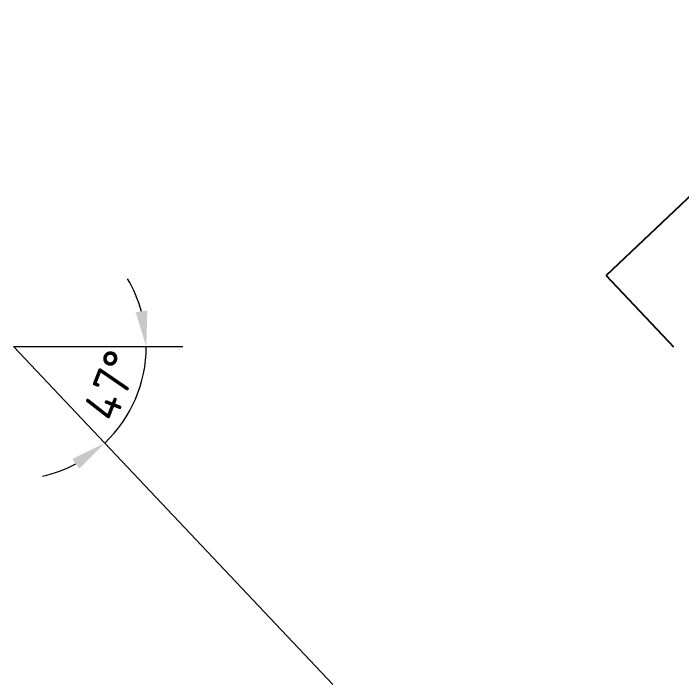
# Model space of a CAD drawing. Header units: metres. Extents: x 134219 to 139080, y 438661 to 444352.
# Drawn here: x 136793.43 to 136827.29, y 440814.38 to 440848.4 of the extents above; entities that cross this region are included whole.
import ezdxf

# ---------------------------------------------------------------- set-up
doc = ezdxf.new("R2010")
doc.units = ezdxf.units.M
doc.layers.get('DEFPOINTS').update_dxf_attribs({"color": 193})
doc.layers.add('N-WE-KL-ET_LS_OV_KABEL-T25', color=7, linetype='Continuous', lineweight=25)
doc.layers.add('X-XX-AL-VERWIJZING-S', color=7, linetype='Continuous', lineweight=18)
doc.styles.add('ISO18', font='NLCS-ISO.ttf')
doc.dimstyles.new('UTD', dxfattribs={"dimtxt": 1.8, "dimasz": 1.8, "dimexe": 0, "dimexo": 0, "dimgap": 0.5, "dimtad": 1, "dimdec": 1, "dimzin": 1, "dimdsep": 46, "dimtxsty": 'ISO18', "dimcen": 2.5, "dimclrd": 256, "dimclre": 256, "dimclrt": 1, "dimadec": 0, "dimazin": 0, "dimtfac": 1, "dimtdec": 1, "dimtmove": 0, "dimatfit": 3, "dimfxl": 0, "dimlwd": -1, "dimlwe": -1, "dimarcsym": 0})

# ---------------------------------------------------------------- blocks, each defined once
blk = doc.blocks.new('*D143')
at = {"transparency": 16777216}
for start, end in [(15.3691, 30.7381), (313.3873, 360), (282.6492, 298.0183)]:
    blk.add_arc((136770.906, 440897.043), 6.731, start, end, dxfattribs=at)
for points in [[(136777.693, 440898.867), (136777.098, 440898.787), (136777.636, 440897.043)], [(136773.892, 440891.345), (136774.242, 440890.858), (136775.529, 440892.152)]]:
    blk.add_solid(points, dxfattribs=at)
at = {"layer": 'DEFPOINTS', "color": 0, "transparency": 16777216}
for p in [(136770.906, 440897.043), (136770.906, 440897.043), (136779.49, 440897.043), (136776.67, 440893.569), (136787.097, 440879.914)]:
    blk.add_point(p, dxfattribs=at)
at = {"color": 1, "transparency": 16777216, "insert": (136775.861, 440895.08), "char_height": 1.8, "attachment_point": 5, "rotation": 68.3929, "style": 'ISO18'}
blk.add_mtext('47°', dxfattribs=at)
blk = doc.blocks.new('A$C162F587B')
for q in [(136787.097, 440879.914), (136779.49, 440897.043)]:
    blk.add_line((136770.906, 440897.043), q)
dim = blk.add_angular_dim_2l(base=(136776.67, 440893.569), line1=((136770.906, 440897.043), (136787.097, 440879.914)), line2=((136770.906, 440897.043), (136779.49, 440897.043)), dimstyle='UTD')
dim.commit()
dim.dimension.update_dxf_attribs({"geometry": '*D143', "text_midpoint": (136777.163, 440894.565), "dimtype": 130})

msp = doc.modelspace()

# ---------------------------------------------------------------- linework, layer by layer
at = {"layer": 'N-WE-KL-ET_LS_OV_KABEL-T25'}
for p in [(136870.225, 440879.318), (136826.9, 440831.485)]:
    msp.add_line(p, (136823.465, 440835.119), dxfattribs=at)

# ---------------------------------------------------------------- block references
at = {"layer": 'X-XX-AL-VERWIJZING-S'}
msp.add_blockref('A$C162F587B', (22.527, -65.53), dxfattribs=at)

doc.saveas('drawing.dxf')
